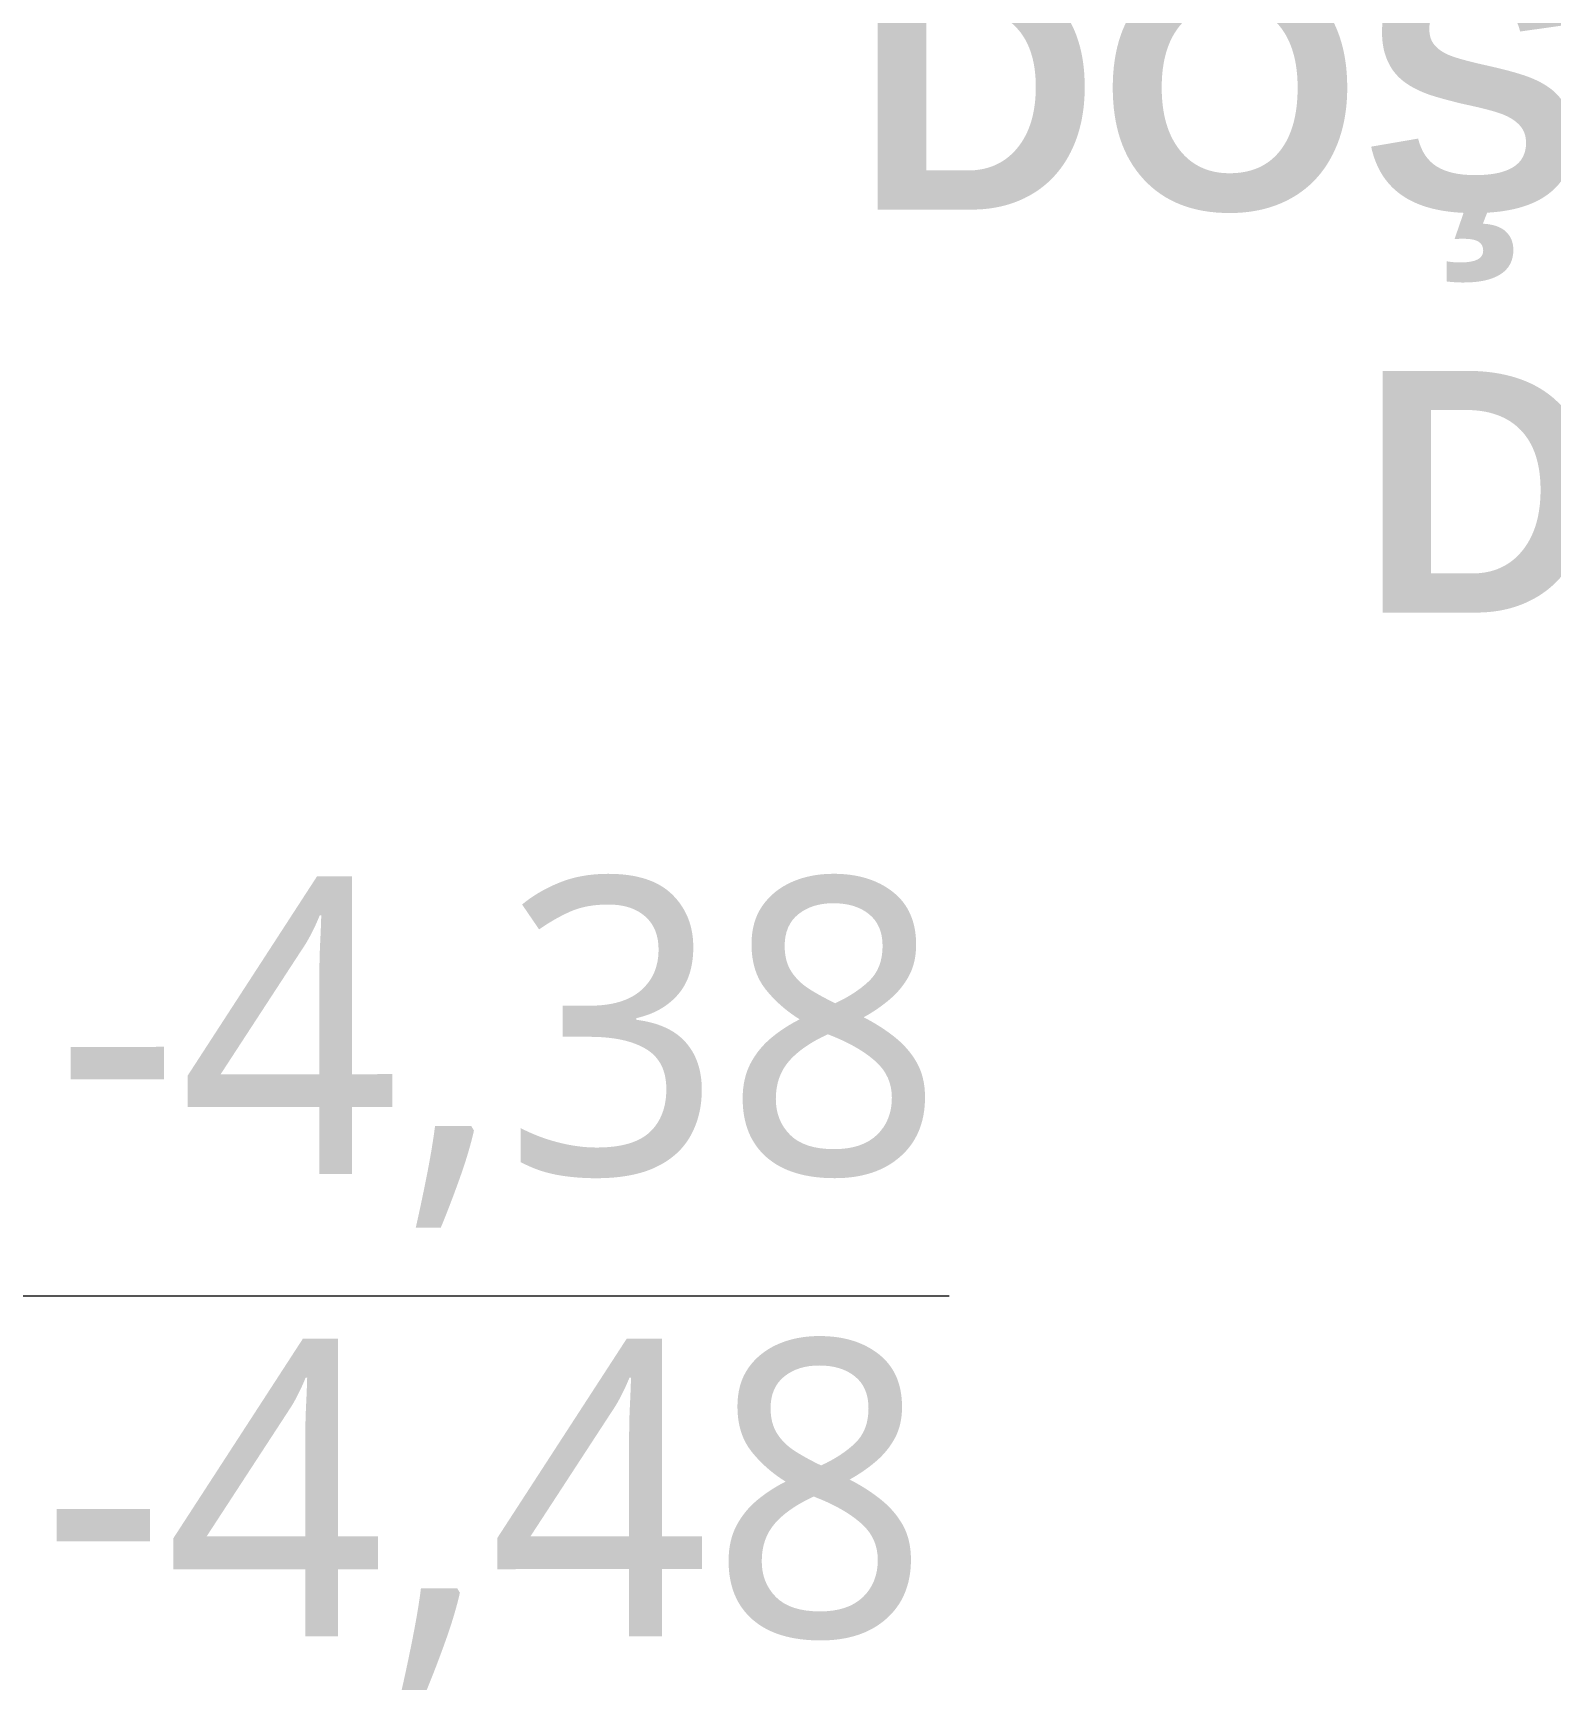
# Model space of a CAD drawing. Header units: millimetres. Extents: x 809 to 8159, y 33 to 4533.
# Drawn here: x 5370.3 to 5442.1, y 2028.9 to 2107.2 of the extents above; entities that cross this region are included whole.
import ezdxf

# ---------------------------------------------------------------- set-up
doc = ezdxf.new("R2010")
doc.units = ezdxf.units.MM
doc.layers.add('cevre kotlar', color=6, linetype='Continuous', lineweight=0)
doc.layers.add('MAHAL', color=6, linetype='Continuous', lineweight=0)
doc.styles.get("Standard").update_dxf_attribs({"font": 'arial.ttf'})

msp = doc.modelspace()

# ---------------------------------------------------------------- linework, layer by layer
at = {"layer": 'cevre kotlar'}
msp.add_line((5366.043, 2047.506), (5413.611, 2047.506), dxfattribs=at)

# ---------------------------------------------------------------- texts
at = {"layer": 'cevre kotlar', "char_height": 14, "attachment_point": 1, "rotation": 0.00978}
for s, insert in [('{\\fTrebuchet MS|b0|i0|c162|p34;-4,38}', (5371.327, 2067.256)), ('{\\fTrebuchet MS|b0|i0|c162|p34;-4,48}', (5370.661, 2045.4))]:
    msp.add_mtext_dynamic_manual_height_columns(s, width=411.22841, gutter_width=1, heights=[0], dxfattribs=dict(at, insert=insert))
at = {"layer": 'MAHAL', "insert": (5274.086, 2185.304), "char_height": 15, "attachment_point": 1}
msp.add_mtext_dynamic_manual_height_columns('\\pi206.60715;{\\fTrebuchet MS|b0|i0|c162|p34;B110\\P\\pi149.46069;GENEL MERDİVEN\\P\\pi190.22836;28.10m²\\P\\pi135.0782;\\fArial|b1|i0|c162|p34;\\H0.7619x;DÖŞ:\\fArial|b0|i0|c162|p34; ŞAP+POLİÜRETAN\\P\\pi158.95435;\\fArial|b1|i0|c162|p34;DUV: \\fTrebuchet MS|b1|i0|c162|p34; SIVA\\fArial|b0|i0|c162|p34;+ BOYA\\P\\pi185.42674;\\fArial|b1|i0|c162|p34;TAV: \\fArial|b0|i0|c162|p34;BRÜT}', width=455.33551, gutter_width=1, heights=[0], dxfattribs=at)

doc.saveas('drawing.dxf')
